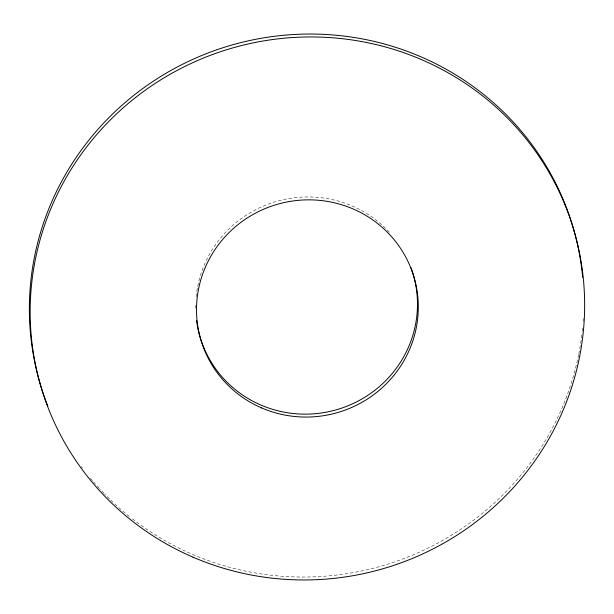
<?xml version="1.0" encoding="UTF-8"?>
<svg xmlns="http://www.w3.org/2000/svg" width="614" height="614" viewBox="0 0 614 614"><rect width="100%" height="100%" fill="white"/><g stroke="black" fill="none" stroke-linecap="round" stroke-linejoin="round"><path stroke-width="0.46" stroke-dasharray="3.07 2.3" d="M583.323 318.651A277.712 271.02 -15.5 0 1 583.123 321.536M582.548 328.267A277.712 271.02 -15.5 0 1 582.249 331.138M581.803 334.96A277.712 271.02 -15.5 0 1 578.795 353.733M578.611 354.662A277.712 271.02 -15.5 0 1 130.79 517.617M129.308 516.443A277.712 271.02 -15.5 0 1 117.734 506.611M117.021 505.974A277.712 271.02 -15.5 0 1 110.059 499.435M109.369 498.768A277.712 271.02 -15.5 0 1 104.641 494.024M103.981 493.334A277.712 271.02 -15.5 0 1 100.036 489.166M99.391 488.46A277.712 271.02 -15.5 0 1 96.191 484.914M95.561 484.2A277.712 271.02 -15.5 0 1 93.067 481.322M92.445 480.593A277.712 271.02 -15.5 0 1 90.012 477.677M82.414 468.021A277.712 271.02 -15.5 0 1 81.294 466.517M195.705 308.151A111.088 108.409 -15.5 0 1 195.712 305.296M196.188 296.731A111.088 108.409 -15.5 0 1 272.086 202.766A111.088 108.409 -15.5 0 1 389.476 232.376"/><path stroke-width="0.92" d="M47.846 406.215A277.712 271.02 -15.5 0 1 243.551 41.944A277.712 271.02 -15.5 0 1 582.678 277.336M411.027 267.735A111.088 108.409 -15.5 0 1 332.281 410.866A111.088 108.409 -15.5 0 1 196.557 320.378M193.072 557.19A277.712 271.02 -15.5 0 0 583.3 278.365A277.712 271.02 -15.5 0 0 145.84 89.821A277.712 271.02 -15.5 0 0 193.072 557.19M261.671 407.949A111.088 108.409 -15.5 0 0 417.766 296.424A111.088 108.409 -15.5 0 0 242.783 221.002A111.088 108.409 -15.5 0 0 261.671 407.949"/></g></svg>
